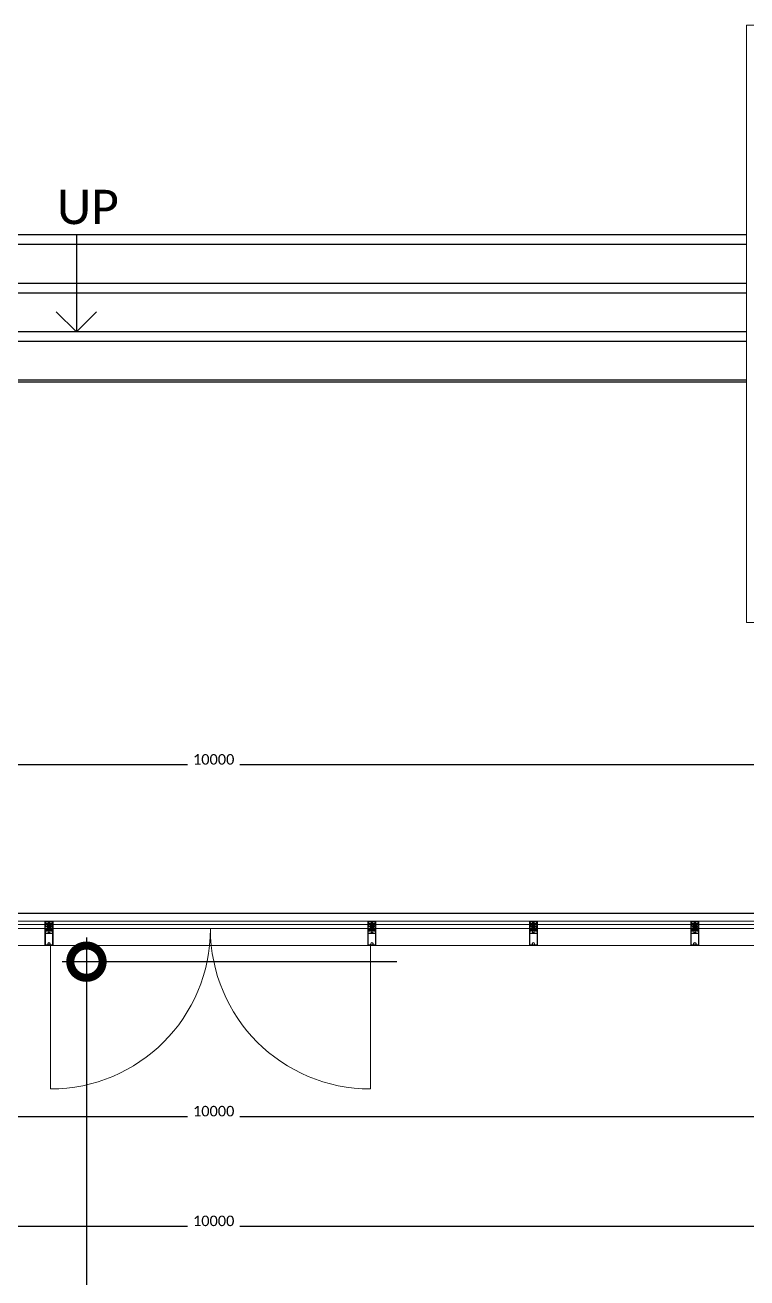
# Model space of a CAD drawing. Header units: metres. Extents: x 22.6 to 101.3, y 9.4 to 67.4.
# Drawn here: x 56.63 to 61.1, y 59.69 to 67.45 of the extents above; entities that cross this region are included whole.
import ezdxf

# ---------------------------------------------------------------- set-up
doc = ezdxf.new("R2010")
doc.units = ezdxf.units.M
doc.linetypes.add('ECG_Line-Ptrn-Sold', pattern=[9144.001, 9144, -0.001])
doc.layers.add('00', color=252, linetype='Continuous')
for name, color, linetype, lineweight in [('A-DIM', 7, 'Continuous', 5), ('A-DOOR', 5, 'Continuous', 5), ('A-ELEV', 1, 'ECG_Line-Ptrn-Sold', 9), ('A-FLOR-HRAL', 1, 'Continuous', 9), ('A-HATCH', 1, 'Continuous', 9), ('A-WIN', 4, 'ECG_Line-Ptrn-Sold', 5)]:
    doc.layers.add(name, color=color, linetype=linetype, lineweight=lineweight)
doc.styles.add('Calibri', font='calibri.ttf', dxfattribs={"height": 0.212639})
doc.dimstyles.new('ECG_Dimn-Detl-100', dxfattribs={"dimscale": 0.3048, "dimtxt": 0.25, "dimasz": 1.312336, "dimexe": 0.492126, "dimexo": 0.0625, "dimgap": 0, "dimtad": 1, "dimdec": 0, "dimlfac": 1000, "dimzin": 0, "dimdsep": 46, "dimtxsty": 'Calibri', "dimblk1": 'DOTSMALL', "dimblk2": 'DOTSMALL', "dimsah": 1, "dimcen": 0.09, "dimdle": 0.492126, "dimazin": 0, "dimtfac": 1, "dimtdec": 4, "dimtix": 1, "dimtmove": 0, "dimatfit": 3, "dimfxl": 0.492126, "dimfxlon": 1, "dimtvp": 1, "dimtolj": 1, "dimtzin": 0, "dimarcsym": 2})

# ---------------------------------------------------------------- blocks, each defined once
blk = doc.blocks.new('Railing - Railing-2168353-GROUND FLOOR PLAN')
at = {"layer": 'A-FLOR-HRAL'}
for p, q in [((61.0937, 67.4471), (61.0937, 65.8471)), ((63.0937, 67.4471), (61.0937, 67.4471)), ((65.5937, 67.4471), (63.0937, 67.4471)), ((65.5937, 67.4471), (65.5937, 67.3971)), ((61.1437, 67.3971), (61.1437, 65.8471)), ((63.0937, 67.3971), (61.1437, 67.3971)), ((65.5937, 67.3971), (63.0937, 67.3971)), ((61.0937, 65.8471), (61.0937, 63.7473)), ((61.1437, 65.8471), (61.1437, 63.7473)), ((61.1437, 63.7473), (61.0937, 63.7473))]:
    blk.add_line(p, q, dxfattribs=at)
blk = doc.blocks.new('Rectangular Mullion - ECG-LEFT-END-MULION-DETAIL-3430817-GROUND FLOOR PLAN')
at = {"layer": 'A-ELEV'}
for p, q in [((60.7988, 61.8973), (61.7488, 61.8973)), ((60.7988, 61.8533), (60.7988, 61.8773)), ((60.7988, 61.8773), (61.7488, 61.8773)), ((61.7488, 61.8533), (60.7988, 61.8533)), ((61.7488, 61.8773), (61.7488, 61.8533)), ((60.7988, 61.7473), (61.7488, 61.7473))]:
    blk.add_line(p, q, dxfattribs=at)
blk = doc.blocks.new('Rectangular Mullion - ECG-MID-MULION-PROFIL-1987640-GROUND FLOOR PLAN')
at = {"layer": 'A-HATCH'}
for p, q in [((-0.0248, 0.0186), (-0.0265, 0.0134)), ((-0.0259, 0.0131), (-0.0242, 0.0145)), ((-0.025, 0.019), (-0.025, 0.031)), ((-0.0241, 0.019), (-0.025, 0.019)), ((-0.0216, 0.019), (-0.0248, 0.019)), ((-0.0185, 0.0056), (-0.0242, 0.0056)), ((-0.0242, -0.0038), (-0.0242, 0.0056)), ((-0.0233, 0.0039), (-0.0242, 0.0039)), ((-0.0242, 0.0039), (-0.0242, -0.0038)), ((-0.0235, 0.0225), (-0.0241, 0.019)), ((0, 0.032), (-0.024, 0.032)), ((-0.0233, 0.0224), (-0.0239, 0.019)), ((-0.0239, 0.019), (-0.0222, 0.019)), ((-0.0236, 0.0144), (-0.0233, 0.0131)), ((-0.0235, 0.03), (-0.0235, 0.0245)), ((-0.0233, 0.0047), (-0.0233, 0.0039)), ((-0.019, 0.0047), (-0.0233, 0.0047)), ((-0.0233, 0.0047), (-0.019, 0.0047)), ((-0.023, 0.0305), (0, 0.0305)), ((-0.0214, 0.028), (-0.0227, 0.0244)), ((-0.0227, 0.0131), (-0.0224, 0.0144)), ((-0.0224, 0.021), (-0.0214, 0.022)), ((-0.0224, 0.02), (-0.0224, 0.021)), ((-0.0216, 0.0213), (-0.0222, 0.0207)), ((-0.0218, 0.0144), (-0.0214, 0.0131)), ((-0.0216, 0.0203), (-0.0216, 0.019)), ((-0.0202, 0.028), (-0.0214, 0.028)), ((-0.0214, 0.022), (-0.0194, 0.022)), ((-0.0197, 0.0216), (-0.0209, 0.0216)), ((-0.0209, 0.0131), (-0.0205, 0.0144)), ((-0.0208, 0.0205), (-0.0208, 0.0185)), ((-0.0194, 0.0236), (-0.0204, 0.0264)), ((-0.0197, 0.0266), (-0.0202, 0.028)), ((-0.0201, 0.0144), (-0.0197, 0.0131)), ((-0.0198, 0.0185), (-0.0198, 0.0205)), ((-0.0182, 0.0236), (-0.0194, 0.0236)), ((-0.0194, 0.022), (-0.0184, 0.021)), ((-0.0192, 0.0131), (-0.0188, 0.0144)), ((-0.0184, 0.0207), (-0.019, 0.0213)), ((-0.019, 0.019), (-0.019, 0.0203)), ((-0.0158, 0.019), (-0.019, 0.019)), ((-0.017, 0.0035), (-0.019, 0.0047)), ((-0.019, 0.0047), (-0.017, 0.0035)), ((0, 0.019), (-0.0186, 0.019)), ((-0.0152, 0.0036), (-0.0185, 0.0056)), ((-0.0184, 0.021), (-0.0184, 0.02)), ((-0.0164, 0.0219), (-0.0182, 0.0236)), ((-0.0182, 0.0144), (-0.0179, 0.0131)), ((-0.0173, 0.0131), (-0.017, 0.0144)), ((-0.017, -0.0034), (-0.017, 0.0035)), ((-0.017, 0.0035), (-0.017, -0.0034)), ((-0.0064, 0.022), (-0.0164, 0.021)), ((-0.0164, 0.021), (-0.0164, 0.0219)), ((-0.0164, 0.0145), (-0.0147, 0.0131)), ((-0.0141, 0.0134), (-0.0158, 0.0186)), ((-0.0152, -0.0032), (-0.0152, 0.0036)), ((-0.0152, -0.0012), (-0.0152, 0.0013)), ((-0.0095, 0.0175), (-0.0095, -0.0266)), ((-0.006, 0.0175), (-0.0095, 0.0175)), ((0, 0.022), (-0.0064, 0.022)), ((-0.0063, 0.0223), (-0.0063, 0.0235)), ((-0.0063, 0.0235), (0.0063, 0.0235)), ((0.0063, 0.0223), (-0.0063, 0.0223)), ((-0.006, -0.0266), (-0.006, 0.0175)), ((-0.003, 0.0183), (-0.0055, 0.0178)), ((-0.0055, 0.0178), (-0.0055, 0.0117)), ((-0.0037, 0.0117), (-0.0055, 0.0077)), ((-0.0055, 0.0117), (-0.0037, 0.0117)), ((-0.0055, 0.0077), (-0.0055, 0.0034)), ((-0.0055, 0.0034), (-0.0034, 0.0024)), ((-0.0051, 0.0235), (-0.0051, 0.0246)), ((-0.0051, 0.0246), (0.0051, 0.0246)), ((0.0051, 0.0235), (-0.0051, 0.0235)), ((-0.0048, 0.0167), (-0.003, 0.0174)), ((-0.0048, 0.0127), (-0.0048, 0.0167)), ((-0.003, 0.0122), (-0.0048, 0.0127)), ((-0.0047, 0.0069), (-0.003, 0.0105)), ((-0.0047, 0.0041), (-0.0047, 0.0069)), ((-0.0034, 0.0035), (-0.0047, 0.0041)), ((-0.0046, 0.0275), (-0.0046, 0.0246)), ((0.0034, 0.0277), (-0.0034, 0.0277)), ((-0.0034, 0.0024), (-0.0034, 0.0035)), ((-0.003, 0.0174), (-0.003, 0.0183)), ((-0.003, 0.0105), (-0.003, 0.0122)), ((-0.0028, 0.0177), (0.0003, 0.0188)), ((0.0028, 0.0175), (-0.0028, 0.0155)), ((0.0028, 0.0154), (-0.0028, 0.0134)), ((0.0028, 0.0132), (-0.0028, 0.0112)), ((0.0028, 0.011), (-0.0028, 0.009)), ((0.0028, 0.0096), (-0.0028, 0.0076)), ((0.0028, 0.0074), (-0.0028, 0.0054)), ((0.0028, 0.0053), (-0.0028, 0.0033)), ((0.0028, 0.0031), (-0.0028, 0.0011)), ((0.0028, 0.0007), (-0.0027, -0.0012)), ((-0.0023, 0.0181), (-0.0007, 0.0188)), ((-0.0007, 0.0188), (-0.0023, 0.0181)), ((0.0023, 0.018), (-0.0023, 0.0159)), ((-0.0023, 0.0159), (0.0023, 0.018)), ((0.0023, 0.0158), (-0.0023, 0.0138)), ((-0.0023, 0.0138), (0.0023, 0.0158)), ((0.0023, 0.0136), (-0.0023, 0.0116)), ((-0.0023, 0.0116), (0.0023, 0.0136)), ((0.0023, 0.0115), (-0.0023, 0.0094)), ((-0.0023, 0.0094), (0.0023, 0.0115)), ((0.0023, 0.0101), (-0.0023, 0.008)), ((-0.0023, 0.008), (0.0023, 0.0101)), ((0.0023, 0.0079), (-0.0023, 0.0058)), ((-0.0023, 0.0058), (0.0023, 0.0079)), ((0.0023, 0.0057), (-0.0023, 0.0036)), ((-0.0023, 0.0036), (0.0023, 0.0057)), ((0.0023, 0.0035), (-0.0023, 0.0015)), ((-0.0023, 0.0015), (0.0023, 0.0035)), ((0.0023, 0.0012), (-0.0023, -0.0009)), ((-0.0023, -0.0009), (0.0023, 0.0012)), ((-0.0022, 0.0275), (-0.0022, 0.0246)), ((-0.0022, 0.0223), (0.0022, 0.0223)), ((-0.0022, 0.0188), (-0.0022, 0.0223)), ((-0.0022, 0.0188), (-0.0007, 0.0188)), ((0.0022, 0.0188), (-0.0022, 0.0188)), ((0.0022, 0.0171), (-0.0022, 0.0151)), ((-0.0022, 0.0151), (0.0019, 0.017)), ((0.0022, 0.0149), (-0.0022, 0.0129)), ((-0.0022, 0.0129), (0.0019, 0.0148)), ((0.0022, 0.0128), (-0.0022, 0.0107)), ((-0.0022, 0.0107), (0.0019, 0.0126)), ((0.0022, 0.0106), (-0.0022, 0.0086)), ((-0.0022, 0.0086), (0.0019, 0.0105)), ((0.0022, 0.0092), (-0.0022, 0.0072)), ((-0.0022, 0.0072), (0.0019, 0.009)), ((0.0022, 0.007), (-0.0022, 0.005)), ((-0.0022, 0.005), (0.0019, 0.0069)), ((0.0022, 0.0048), (-0.0022, 0.0028)), ((-0.0022, 0.0028), (0.0019, 0.0047)), ((0.0022, 0.0027), (-0.0022, 0.0006)), ((-0.0022, 0.0006), (0.0019, 0.0025)), ((0.0022, 0.0003), (-0.0022, -0.0017)), ((-0.0022, -0.0017), (0.0019, 0.0002)), ((-0.0021, 0.0173), (0.0012, 0.0188)), ((0.0012, 0.0188), (-0.0021, 0.0173)), ((-0.0007, 0.0188), (0.0003, 0.0188)), ((0.024, 0.032), (0, 0.032)), ((0, 0.0305), (0.023, 0.0305)), ((0.0064, 0.022), (0, 0.022)), ((0.0186, 0.019), (0, 0.019)), ((0.0003, 0.0188), (0.0012, 0.0188)), ((0.0012, 0.0188), (0.0022, 0.0188)), ((0.0022, 0.0275), (0.0022, 0.0246)), ((0.0022, 0.0223), (0.0022, 0.0188)), ((0.0032, 0.0174), (0.0032, 0.0183)), ((0.0032, 0.0183), (0.0057, 0.0178)), ((0.005, 0.0167), (0.0032, 0.0174)), ((0.0032, 0.0122), (0.005, 0.0127)), ((0.0032, 0.0105), (0.0032, 0.0122)), ((0.0048, 0.0069), (0.0032, 0.0105)), ((0.0036, 0.0035), (0.0048, 0.0041)), ((0.0036, 0.0024), (0.0036, 0.0035)), ((0.0057, 0.0034), (0.0036, 0.0024)), ((0.0038, 0.0117), (0.0057, 0.0077)), ((0.0057, 0.0117), (0.0038, 0.0117)), ((0.0046, 0.0275), (0.0046, 0.0246)), ((0.0048, 0.0041), (0.0048, 0.0069)), ((0.005, 0.0127), (0.005, 0.0167)), ((0.0051, 0.0246), (0.0051, 0.0235)), ((0.0057, 0.0178), (0.0057, 0.0117)), ((0.0057, 0.0077), (0.0057, 0.0034)), ((0.006, 0.0175), (0.0095, 0.0175)), ((0.006, -0.0266), (0.006, 0.0175)), ((0.0063, 0.0235), (0.0063, 0.0223)), ((0.0164, 0.021), (0.0064, 0.022)), ((0.0095, 0.0175), (0.0095, -0.0266)), ((0.0141, 0.0132), (0.0158, 0.0186)), ((0.0164, 0.0143), (0.0147, 0.0129)), ((0.0152, 0.0031), (0.0185, 0.0052)), ((0.0152, -0.0029), (0.0152, 0.0031)), ((0.0158, 0.019), (0.019, 0.019)), ((0.0182, 0.0236), (0.0164, 0.0219)), ((0.0164, 0.0219), (0.0164, 0.021)), ((0.0173, 0.0129), (0.017, 0.0142)), ((0.019, 0.0043), (0.017, 0.0031)), ((0.019, 0.0043), (0.017, 0.0031)), ((0.017, 0.0031), (0.017, -0.0031)), ((0.017, 0.0031), (0.017, -0.0031)), ((0.0182, 0.0142), (0.0179, 0.0129)), ((0.0194, 0.0236), (0.0182, 0.0236)), ((0.0194, 0.022), (0.0184, 0.021)), ((0.0184, 0.0207), (0.019, 0.0213)), ((0.0184, 0.021), (0.0184, 0.02)), ((0.0185, 0.0052), (0.0242, 0.0052)), ((0.0192, 0.0129), (0.0188, 0.0142)), ((0.019, 0.019), (0.019, 0.0203)), ((0.0233, 0.0043), (0.019, 0.0043)), ((0.0233, 0.0043), (0.019, 0.0043)), ((0.0204, 0.0264), (0.0194, 0.0236)), ((0.0214, 0.022), (0.0194, 0.022)), ((0.0202, 0.028), (0.0197, 0.0266)), ((0.0197, 0.0216), (0.0209, 0.0216)), ((0.0201, 0.0142), (0.0197, 0.0129)), ((0.0198, 0.0185), (0.0198, 0.0205)), ((0.0214, 0.028), (0.0202, 0.028)), ((0.0209, 0.0129), (0.0205, 0.0142)), ((0.0208, 0.0205), (0.0208, 0.0185)), ((0.0227, 0.0244), (0.0214, 0.028)), ((0.0224, 0.021), (0.0214, 0.022)), ((0.0218, 0.0142), (0.0214, 0.0129)), ((0.0216, 0.0213), (0.0222, 0.0207)), ((0.0216, 0.0203), (0.0216, 0.019)), ((0.0216, 0.019), (0.0248, 0.019)), ((0.0239, 0.019), (0.0222, 0.019)), ((0.0224, 0.02), (0.0224, 0.021)), ((0.0227, 0.0129), (0.0224, 0.0142)), ((0.0233, 0.0224), (0.0239, 0.019)), ((0.0236, 0.0142), (0.0233, 0.0129)), ((0.0233, 0.0035), (0.0233, 0.0043)), ((0.0242, 0.0035), (0.0233, 0.0035)), ((0.0235, 0.03), (0.0235, 0.0245)), ((0.0235, 0.0225), (0.0241, 0.019)), ((0.0241, 0.019), (0.025, 0.019)), ((0.0259, 0.0129), (0.0242, 0.0143)), ((0.0242, -0.0035), (0.0242, 0.0052)), ((0.0242, -0.0035), (0.0242, 0.0035)), ((0.0248, 0.0186), (0.0265, 0.0132)), ((0.025, 0.019), (0.025, 0.031)), ((-0.0255, -0.013), (-0.0262, -0.0138)), ((-0.0246, -0.0143), (-0.0259, -0.0129)), ((-0.025, -0.0214), (-0.0227, -0.0214)), ((-0.025, -0.118), (-0.025, -0.0214)), ((-0.0239, -0.0136), (-0.0246, -0.0143)), ((-0.0242, -0.0038), (-0.0233, -0.0038)), ((-0.0242, -0.0038), (-0.0242, -0.0054)), ((-0.0233, -0.0038), (-0.0242, -0.0038)), ((-0.0242, -0.0054), (-0.0188, -0.0054)), ((-0.0235, -0.0154), (-0.0227, -0.0146)), ((-0.0211, -0.0152), (-0.0235, -0.0176)), ((-0.0235, -0.0154), (-0.0219, -0.017)), ((-0.0235, -0.0214), (-0.0235, -0.0154)), ((-0.0235, -0.0176), (-0.0226, -0.0184)), ((-0.0226, -0.0184), (-0.0235, -0.0192)), ((-0.0235, -0.0192), (-0.0201, -0.0226)), ((-0.022, -0.0199), (-0.0235, -0.0214)), ((-0.022, -0.0214), (-0.0235, -0.0214)), ((-0.0235, -0.0226), (-0.0235, -0.0264)), ((-0.022, -0.0226), (-0.0235, -0.0226)), ((-0.0235, -0.0264), (-0.0212, -0.0264)), ((-0.0233, -0.0038), (-0.0233, -0.0046)), ((-0.0233, -0.0046), (-0.0233, -0.0038)), ((-0.0233, -0.0046), (-0.019, -0.0046)), ((-0.019, -0.0046), (-0.0233, -0.0046)), ((-0.0228, -0.0226), (-0.022, -0.0226)), ((-0.022, -0.0243), (-0.0228, -0.0226)), ((-0.0227, -0.0214), (-0.022, -0.0221)), ((-0.0226, -0.0197), (-0.0226, -0.0172)), ((-0.0225, -0.0226), (-0.0208, -0.0243)), ((-0.0225, -0.0299), (-0.0225, -0.041)), ((-0.0145, -0.0299), (-0.0225, -0.0299)), ((-0.0225, -0.041), (-0.0055, -0.041)), ((-0.0225, -0.043), (-0.0225, -0.114)), ((0.0225, -0.043), (-0.0225, -0.043)), ((-0.0224, -0.017), (-0.0199, -0.017)), ((-0.0199, -0.0199), (-0.0224, -0.0199)), ((-0.0223, -0.0152), (-0.0204, -0.0152)), ((-0.022, -0.0221), (-0.0199, -0.0199)), ((-0.022, -0.0226), (-0.022, -0.0214)), ((-0.0194, -0.0243), (-0.022, -0.0243)), ((-0.0201, -0.0226), (-0.0218, -0.0243)), ((-0.0212, -0.0264), (-0.0212, -0.0279)), ((-0.0212, -0.0279), (-0.0172, -0.0279)), ((-0.0209, -0.0152), (-0.0179, -0.0183)), ((-0.0179, -0.0142), (-0.0207, -0.017)), ((-0.0205, -0.0199), (-0.0191, -0.0214)), ((-0.0175, -0.017), (-0.02, -0.0145)), ((-0.0168, -0.0152), (-0.0197, -0.0181)), ((-0.0197, -0.0172), (-0.0197, -0.0197)), ((-0.0197, -0.0186), (-0.0165, -0.0218)), ((-0.0197, -0.0231), (-0.0186, -0.0243)), ((-0.0185, -0.0231), (-0.0196, -0.0243)), ((-0.0165, -0.0243), (-0.0194, -0.0243)), ((-0.0191, -0.0214), (-0.0177, -0.0199)), ((-0.019, -0.0046), (-0.017, -0.0034)), ((-0.017, -0.0034), (-0.019, -0.0046)), ((-0.0188, -0.0054), (-0.0152, -0.0032)), ((-0.0171, -0.0152), (-0.0183, -0.014)), ((-0.0179, -0.0172), (-0.0179, -0.0197)), ((-0.0177, -0.0199), (-0.0151, -0.0199)), ((-0.0176, -0.0231), (-0.0165, -0.0242)), ((-0.0151, -0.017), (-0.0175, -0.017)), ((-0.0155, -0.0199), (-0.0174, -0.0218)), ((-0.0158, -0.0226), (-0.0174, -0.0243)), ((-0.0172, -0.0264), (-0.015, -0.0264)), ((-0.0172, -0.0279), (-0.0172, -0.0264)), ((-0.0171, -0.0152), (-0.0154, -0.017)), ((-0.0153, -0.0152), (-0.0171, -0.0152)), ((-0.0165, -0.0221), (-0.0158, -0.0214)), ((-0.0165, -0.0214), (-0.0165, -0.0226)), ((-0.014, -0.0214), (-0.0165, -0.0214)), ((-0.015, -0.0226), (-0.0165, -0.0226)), ((-0.0157, -0.0226), (-0.0165, -0.0243)), ((-0.0165, -0.0226), (-0.0158, -0.0226)), ((-0.0125, -0.0131), (-0.0163, -0.017)), ((-0.0148, -0.0214), (-0.0162, -0.0199)), ((-0.0158, -0.0214), (-0.0135, -0.0214)), ((-0.0151, -0.015), (-0.014, -0.0161)), ((-0.015, -0.0264), (-0.015, -0.0226)), ((-0.014, -0.0169), (-0.0149, -0.0177)), ((-0.0149, -0.0197), (-0.0149, -0.0172)), ((-0.0149, -0.0174), (-0.014, -0.0183)), ((-0.014, -0.0185), (-0.0149, -0.0194)), ((-0.0149, -0.019), (-0.014, -0.0199)), ((-0.014, -0.0207), (-0.0148, -0.0214)), ((-0.014, -0.0139), (-0.0133, -0.0146)), ((-0.014, -0.0152), (-0.014, -0.0214)), ((-0.0135, -0.0214), (-0.0135, -0.0289)), ((-0.0119, -0.0139), (-0.0125, -0.0131)), ((-0.0095, -0.0266), (-0.006, -0.0266)), ((-0.0041, -0.0033), (-0.0055, -0.0033)), ((-0.0055, -0.0033), (-0.0039, -0.0033)), ((-0.0055, -0.041), (-0.0055, -0.0033)), ((-0.0039, -0.0033), (-0.0029, -0.0043)), ((-0.0035, -0.041), (-0.0035, -0.0372)), ((0, -0.041), (-0.0035, -0.041)), ((-0.003, -0.0367), (0, -0.0367)), ((0.0028, -0.0036), (-0.0029, -0.0057)), ((-0.0029, -0.0043), (-0.0029, -0.0265)), ((0.0028, -0.0071), (-0.0029, -0.0091)), ((0.0028, -0.0093), (-0.0029, -0.0113)), ((0.0028, -0.0115), (-0.0029, -0.0135)), ((0.0028, -0.0136), (-0.0029, -0.0157)), ((0.0028, -0.0158), (-0.0029, -0.0178)), ((0.0028, -0.018), (-0.0029, -0.02)), ((-0.0029, -0.0265), (0.0001, -0.0295)), ((0.0027, -0.0015), (-0.0028, -0.0035)), ((0.0023, -0.001), (-0.0023, -0.0031)), ((-0.0023, -0.0031), (0.0023, -0.001)), ((0.0023, -0.0032), (-0.0023, -0.0052)), ((-0.0023, -0.0052), (0.0023, -0.0032)), ((-0.0023, -0.0074), (0.0022, -0.0054)), ((0.0023, -0.0054), (-0.0023, -0.0074)), ((0.0023, -0.0067), (-0.0023, -0.0087)), ((-0.0023, -0.0087), (0.0023, -0.0067)), ((0.0023, -0.0088), (-0.0023, -0.0109)), ((-0.0023, -0.0109), (0.0023, -0.0088)), ((0.0023, -0.011), (-0.0023, -0.0131)), ((-0.0023, -0.0131), (0.0023, -0.011)), ((0.0023, -0.0132), (-0.0023, -0.0152)), ((-0.0023, -0.0152), (0.0023, -0.0132)), ((0.0023, -0.0154), (-0.0023, -0.0174)), ((-0.0023, -0.0174), (0.0023, -0.0154)), ((0.0023, -0.0175), (-0.0023, -0.0196)), ((-0.0023, -0.0196), (0.0023, -0.0175)), ((0.0022, -0.0019), (-0.0022, -0.0039)), ((-0.0022, -0.0039), (0.0019, -0.002)), ((0.0022, -0.0041), (-0.0022, -0.0061)), ((-0.0022, -0.0061), (0.0019, -0.0042)), ((0.0022, -0.0054), (-0.0022, -0.0074)), ((-0.0022, -0.0074), (0.0019, -0.0055)), ((0.0022, -0.0075), (-0.0022, -0.0096)), ((-0.0022, -0.0096), (0.0019, -0.0077)), ((0.0022, -0.0097), (-0.0022, -0.0117)), ((-0.0022, -0.0117), (0.0019, -0.0098)), ((0.0022, -0.0119), (-0.0022, -0.0139)), ((-0.0022, -0.0139), (0.0019, -0.012)), ((0.0022, -0.0141), (-0.0022, -0.0161)), ((-0.0022, -0.0161), (0.0019, -0.0142)), ((0.0022, -0.0162), (-0.0022, -0.0183)), ((-0.0022, -0.0183), (0.0019, -0.0164)), ((0.0022, -0.0184), (-0.0022, -0.0204)), ((-0.0022, -0.0204), (0.0018, -0.0186)), ((-0.0019, -0.0216), (0.0023, -0.0197)), ((0.0023, -0.0197), (-0.0019, -0.0216)), ((-0.0018, -0.0218), (-0.0018, -0.0249)), ((-0.0018, -0.0249), (0.0001, -0.0265)), ((0.0028, -0.0202), (-0.0016, -0.0218)), ((-0.0016, -0.0218), (-0.0003, -0.0218)), ((-0.0003, -0.0218), (0.0022, -0.0206)), ((-0.0003, -0.0218), (0.0019, -0.0207)), ((0.0019, -0.0218), (-0.0003, -0.0218)), ((0, -0.0367), (0.003, -0.0367)), ((0.0035, -0.041), (0, -0.041)), ((0.0001, -0.0265), (0.0019, -0.0249)), ((0.0001, -0.0295), (0.003, -0.0265)), ((0.0019, -0.0249), (0.0019, -0.0218)), ((0.003, -0.0041), (0.0039, -0.0033)), ((0.003, -0.0265), (0.003, -0.0041)), ((0.0035, -0.0372), (0.0035, -0.041)), ((0.0039, -0.0033), (0.0055, -0.0033)), ((0.0049, -0.0033), (0.0039, -0.0033)), ((0.0039, -0.0033), (0.0055, -0.0033)), ((0.0055, -0.0033), (0.0055, -0.041)), ((0.0055, -0.041), (0.0225, -0.041)), ((0.0095, -0.0266), (0.006, -0.0266)), ((0.0119, -0.0138), (0.0125, -0.0131)), ((0.0125, -0.0131), (0.0163, -0.0169)), ((0.014, -0.0138), (0.0133, -0.0145)), ((0.0135, -0.0213), (0.0158, -0.0213)), ((0.0135, -0.0288), (0.0135, -0.0213)), ((0.0151, -0.0149), (0.014, -0.016)), ((0.014, -0.0213), (0.014, -0.0151)), ((0.014, -0.0168), (0.0149, -0.0176)), ((0.0149, -0.0173), (0.014, -0.0182)), ((0.014, -0.0184), (0.0149, -0.0193)), ((0.0149, -0.0189), (0.014, -0.0198)), ((0.014, -0.0206), (0.0148, -0.0213)), ((0.0165, -0.0213), (0.014, -0.0213)), ((0.0225, -0.0298), (0.0145, -0.0298)), ((0.0148, -0.0213), (0.0162, -0.0199)), ((0.0149, -0.0199), (0.0149, -0.0169)), ((0.0149, -0.0169), (0.0179, -0.0169)), ((0.0179, -0.0199), (0.0149, -0.0199)), ((0.015, -0.0225), (0.015, -0.0263)), ((0.0165, -0.0225), (0.015, -0.0225)), ((0.015, -0.0263), (0.0173, -0.0263)), ((0.0188, -0.0052), (0.0152, -0.0029)), ((0.0153, -0.0151), (0.0171, -0.0151)), ((0.0171, -0.0151), (0.0154, -0.0169)), ((0.0155, -0.0199), (0.0174, -0.0217)), ((0.0165, -0.0242), (0.0157, -0.0225)), ((0.0158, -0.0213), (0.0165, -0.022)), ((0.0158, -0.0225), (0.0174, -0.0242)), ((0.0158, -0.0225), (0.0165, -0.0225)), ((0.0197, -0.0185), (0.0165, -0.0217)), ((0.0165, -0.0225), (0.0165, -0.0213)), ((0.0176, -0.023), (0.0165, -0.0241)), ((0.0196, -0.0242), (0.0165, -0.0242)), ((0.0168, -0.0151), (0.0197, -0.0181)), ((0.017, -0.0031), (0.019, -0.0043)), ((0.017, -0.0031), (0.019, -0.0043)), ((0.0171, -0.0151), (0.0183, -0.0139)), ((0.0173, -0.0263), (0.0173, -0.0278)), ((0.0173, -0.0278), (0.0213, -0.0278)), ((0.02, -0.0144), (0.0175, -0.0169)), ((0.0177, -0.0199), (0.0191, -0.0213)), ((0.0179, -0.0141), (0.0207, -0.0169)), ((0.0209, -0.0151), (0.0179, -0.0182)), ((0.0179, -0.0169), (0.0179, -0.0199)), ((0.0185, -0.0231), (0.0196, -0.0242)), ((0.0197, -0.0231), (0.0186, -0.0242)), ((0.0242, -0.0052), (0.0188, -0.0052)), ((0.019, -0.0043), (0.0233, -0.0043)), ((0.019, -0.0043), (0.0233, -0.0043)), ((0.0191, -0.0213), (0.0205, -0.0199)), ((0.022, -0.0242), (0.0196, -0.0242)), ((0.0197, -0.0169), (0.0197, -0.0199)), ((0.0226, -0.0169), (0.0197, -0.0169)), ((0.0197, -0.0199), (0.0226, -0.0199)), ((0.0199, -0.0199), (0.022, -0.022)), ((0.0235, -0.0191), (0.0201, -0.0225)), ((0.0201, -0.0225), (0.0218, -0.0242)), ((0.0223, -0.0151), (0.0204, -0.0151)), ((0.0225, -0.0225), (0.0208, -0.0242)), ((0.0211, -0.0151), (0.0235, -0.0175)), ((0.0213, -0.0263), (0.0235, -0.0263)), ((0.0213, -0.0278), (0.0213, -0.0263)), ((0.0235, -0.0153), (0.0219, -0.0169)), ((0.022, -0.0199), (0.0235, -0.0213)), ((0.022, -0.022), (0.0227, -0.0213)), ((0.022, -0.0213), (0.022, -0.0225)), ((0.0235, -0.0213), (0.022, -0.0213)), ((0.0235, -0.0225), (0.022, -0.0225)), ((0.0228, -0.0225), (0.022, -0.0242)), ((0.022, -0.0225), (0.0228, -0.0225)), ((0.0225, -0.041), (0.0225, -0.0298)), ((0.0225, -0.114), (0.0225, -0.043)), ((0.0226, -0.0199), (0.0226, -0.0169)), ((0.0235, -0.0175), (0.0226, -0.0183)), ((0.0226, -0.0183), (0.0235, -0.0191)), ((0.0227, -0.0145), (0.0235, -0.0153)), ((0.0227, -0.0213), (0.025, -0.0213)), ((0.0233, -0.0035), (0.0242, -0.0035)), ((0.0233, -0.0043), (0.0233, -0.0035)), ((0.0233, -0.0035), (0.0242, -0.0035)), ((0.0233, -0.0043), (0.0233, -0.0035)), ((0.0235, -0.0153), (0.0235, -0.0213)), ((0.0235, -0.0263), (0.0235, -0.0225)), ((0.0239, -0.0136), (0.0246, -0.0142)), ((0.0242, -0.0035), (0.0242, -0.0052)), ((0.0246, -0.0142), (0.0259, -0.0129)), ((0.025, -0.0213), (0.025, -0.118)), ((0.0255, -0.0129), (0.0262, -0.0137)), ((0.025, -0.118), (-0.025, -0.118)), ((-0.0225, -0.114), (-0.0053, -0.114)), ((0.0053, -0.114), (0.0225, -0.114))]:
    blk.add_line(p, q, dxfattribs=at)
blk.add_circle((0, -0.108), 0.006, dxfattribs=at)
for centre, radius, start, end in [((-0.024, 0.031), 0.001, 90, 180), ((-0.024, 0.031), 0.001, 90, 180), ((-0.023, 0.03), 0.0005, 90, 180), ((-0.0235, 0.0235), 0.001, 270.98384, 90), ((-0.0234, 0.0235), 0.0011, 275.23266, 53.27001), ((-0.0209, 0.0206), 0.001, 90, 135), ((-0.0197, 0.0206), 0.001, 45, 90), ((-0.0034, 0.0241), 0.00359, 70.3614, 109.6386), ((0, 0.0157), 0.012, 79.28835, 100.71165), ((0.0034, 0.0241), 0.00359, 70.3614, 109.6386), ((0.0197, 0.0206), 0.001, 90, 135), ((0.0209, 0.0206), 0.001, 45, 90), ((0.0234, 0.0235), 0.0011, 126.72999, 264.76734), ((0.0235, 0.0235), 0.001, 90, 269.01616), ((0.023, 0.03), 0.0005, 0, 90), ((0.024, 0.031), 0.001, 0, 90), ((0.024, 0.031), 0.001, 0, 90), ((-0.0268, -0.0181), 0.0044, 40.16034, 86.95332), ((-0.0266, -0.0181), 0.00517, 33.53678, 87.44457), ((-0.0188, -0.0157), 0.00171, 90, 164.9371), ((-0.0188, -0.0157), 0.00171, 15.0629, 90), ((-0.011, -0.0181), 0.00517, 90.24521, 146.46322), ((-0.0145, -0.0289), 0.001, 270, 0), ((-0.0107, -0.0181), 0.0044, 93.04668, 138.45549), ((-0.003, -0.0372), 0.0005, 90, 180), ((0.0044, -0.0259), 0.00439, 124.47148, 188.59898), ((0.003, -0.0372), 0.0005, 360, 90), ((0.011, -0.018), 0.00517, 33.53678, 89.75479), ((0.0107, -0.018), 0.0044, 41.54451, 86.95332), ((0.0145, -0.0288), 0.001, 180, 270), ((0.0188, -0.0156), 0.00171, 90, 164.9371), ((0.0188, -0.0156), 0.00171, 15.0629, 90), ((0.0266, -0.018), 0.00517, 92.55543, 146.46322), ((0.0268, -0.018), 0.0044, 93.04668, 139.83966), ((0, -0.108), 0.008, 311.40962, 228.59038)]:
    blk.add_arc(centre, radius, start, end, dxfattribs=at)
blk = doc.blocks.new('Rectangular Mullion - ECG-MID-MULION-DETAIL-3048310-GROUND FLOOR PLAN')
at = {"layer": 'A-WIN'}
for p, q in [((-0.025, 0.032), (0.025, 0.032)), ((-0.025, 0.012), (-0.025, 0.032)), ((-0.0095, 0.012), (-0.025, 0.012)), ((-0.0095, -0.012), (-0.0095, 0.012)), ((0.025, 0.012), (0.0095, 0.012)), ((0.0095, 0.012), (0.0095, -0.012)), ((0.025, 0.032), (0.025, 0.012)), ((-0.025, -0.118), (-0.025, -0.012)), ((-0.025, -0.012), (-0.0095, -0.012)), ((0.0095, -0.012), (0.025, -0.012)), ((0.025, -0.012), (0.025, -0.118)), ((0.025, -0.118), (-0.025, -0.118))]:
    blk.add_line(p, q, dxfattribs=at)
blk = doc.blocks.new('M_Door-Curtain-Wall-Double-Storefront - M_Door-Curtain-Wall-Double-Storefront-3430836-GROUND FLOOR PLAN')
at = {"layer": 'A-DOOR'}
for p, q in [((-0.9905, 0.118), (-0.9905, 1.006)), ((0.9905, 0.118), (0.9905, 1.006))]:
    blk.add_line(p, q, dxfattribs=at)
for centre, start, end in [((-0.9905, 0.0155), 0, 90), ((0.9905, 0.0155), 90, 180)]:
    blk.add_arc(centre, 0.9905, start, end, dxfattribs=at)
blk = doc.blocks.new('Rectangular Mullion - ECG-LEFT-END-MULION-DETAIL-2298037-GROUND FLOOR PLAN')
at = {"layer": 'A-ELEV'}
for p, q in [((62.8942, 15.1473), (61.9192, 15.1473)), ((61.9192, 15.0173), (61.9192, 15.0413)), ((61.9192, 15.0413), (62.8942, 15.0413)), ((62.8942, 15.0173), (61.9192, 15.0173)), ((62.8942, 14.9973), (61.9192, 14.9973))]:
    blk.add_line(p, q, dxfattribs=at)
blk = doc.blocks.new('Rectangular Mullion - ECG-LEFT-END-MULION-DETAIL-2298038-GROUND FLOOR PLAN')
at = {"layer": 'A-ELEV'}
for p, q in [((63.8692, 15.1473), (62.8942, 15.1473)), ((62.8942, 15.0413), (63.8692, 15.0413)), ((63.8692, 15.0173), (62.8942, 15.0173)), ((63.8692, 14.9973), (62.8942, 14.9973)), ((63.8692, 15.0413), (63.8692, 15.0173))]:
    blk.add_line(p, q, dxfattribs=at)
blk = doc.blocks.new('_DotSmall')
at = {"color": 0, "linetype": 'ByBlock', "const_width": 0.5}
blk.add_lwpolyline([(-0.0625, 0, 1), (0.0625, 0, 1)], format="xyb", close=True, dxfattribs=at)

msp = doc.modelspace()

# ---------------------------------------------------------------- linework, layer by layer
at = {"layer": '00', "color": 252}
for p, q in [((61.0937, 66.1473), (52.7939, 66.1473)), ((56.9438, 66.1473), (56.9438, 65.8473)), ((61.0937, 66.0873), (52.7939, 66.0873)), ((61.0937, 65.8473), (52.7939, 65.8473)), ((56.9438, 65.8473), (56.9438, 65.5473)), ((61.0937, 65.7873), (52.7939, 65.7873)), ((56.9438, 65.5473), (56.8188, 65.6723)), ((56.9438, 65.5473), (57.0688, 65.6723)), ((61.0937, 65.5473), (52.7939, 65.5473)), ((61.0937, 65.4873), (52.7939, 65.4873)), ((61.0937, 65.2473), (52.7939, 65.2473)), ((61.0937, 65.236), (52.7939, 65.236)), ((52.8939, 61.9473), (62.6937, 61.9473)), ((52.9239, 61.9473), (62.6937, 61.9473))]:
    msp.add_line(p, q, dxfattribs=at)

# ---------------------------------------------------------------- block references
for name, p in [('Railing - Railing-2168353-GROUND FLOOR PLAN', (0, 0)), ('Rectangular Mullion - ECG-LEFT-END-MULION-DETAIL-3430817-GROUND FLOOR PLAN', (-5, 0)), ('Rectangular Mullion - ECG-LEFT-END-MULION-DETAIL-3430817-GROUND FLOOR PLAN', (-2, 0)), ('Rectangular Mullion - ECG-LEFT-END-MULION-DETAIL-3430817-GROUND FLOOR PLAN', (-1, 0)), ('Rectangular Mullion - ECG-LEFT-END-MULION-DETAIL-3430817-GROUND FLOOR PLAN', (0, 0))]:
    msp.add_blockref(name, p, dxfattribs=at)
at = {"layer": '00', "color": 252, "extrusion": (0, 0, -1)}
for name, p in [('Rectangular Mullion - ECG-MID-MULION-PROFIL-1987640-GROUND FLOOR PLAN', (-56.7738, 61.8653)), ('Rectangular Mullion - ECG-MID-MULION-DETAIL-3048310-GROUND FLOOR PLAN', (-56.7738, 61.8653)), ('Rectangular Mullion - ECG-MID-MULION-PROFIL-1987640-GROUND FLOOR PLAN', (-58.7738, 61.8653)), ('Rectangular Mullion - ECG-MID-MULION-DETAIL-3048310-GROUND FLOOR PLAN', (-58.7738, 61.8653)), ('Rectangular Mullion - ECG-MID-MULION-PROFIL-1987640-GROUND FLOOR PLAN', (-59.7738, 61.8653)), ('Rectangular Mullion - ECG-MID-MULION-DETAIL-3048310-GROUND FLOOR PLAN', (-59.7738, 61.8653)), ('Rectangular Mullion - ECG-MID-MULION-PROFIL-1987640-GROUND FLOOR PLAN', (-60.7738, 61.8653)), ('Rectangular Mullion - ECG-MID-MULION-DETAIL-3048310-GROUND FLOOR PLAN', (-60.7738, 61.8653))]:
    msp.add_blockref(name, p, dxfattribs=at)
at = {"layer": '00', "color": 252, "rotation": 180}
for name, p in [('M_Door-Curtain-Wall-Double-Storefront - M_Door-Curtain-Wall-Double-Storefront-3430836-GROUND FLOOR PLAN', (57.7738, 61.8653)), ('Rectangular Mullion - ECG-LEFT-END-MULION-DETAIL-2298038-GROUND FLOOR PLAN', (120.668, 76.8947)), ('Rectangular Mullion - ECG-LEFT-END-MULION-DETAIL-2298037-GROUND FLOOR PLAN', (120.668, 76.8947))]:
    msp.add_blockref(name, p, dxfattribs=at)

# ---------------------------------------------------------------- texts
at = {"layer": '00', "color": 252, "insert": (56.8226, 66.4269), "char_height": 0.21264, "width": 0.467213, "attachment_point": 1, "line_spacing_factor": 1.156427, "style": 'Calibri'}
msp.add_mtext('UP', dxfattribs=at)

# ---------------------------------------------------------------- dimensions: what is measured, and where the dimension line sits
at = {"layer": 'A-DIM'}
for base, p1, p2 in [((62.7937, 62.8674), (52.7939, 63.0174), (62.7937, 63.0174)), ((62.7937, 60.6892), (52.7939, 60.8392), (62.7937, 60.8392)), ((62.7937, 60.0096), (52.7939, 60.1596), (62.7937, 60.1596))]:
    msp.add_linear_dim(base=base, p1=p1, p2=p2, dimstyle='ECG_Dimn-Detl-100', override={"dimpost": '<>', "dimfxl": 9.999751}, dxfattribs=at).render()
msp.add_linear_dim(base=(57.0059, 55.3473), p1=(57.1559, 61.6473), p2=(56.8559, 55.3473), angle=90, dimstyle='ECG_Dimn-Detl-100', override={"dimpost": '<>', "dimfxl": 6.307139}, dxfattribs=at).render()

doc.saveas('drawing.dxf')
